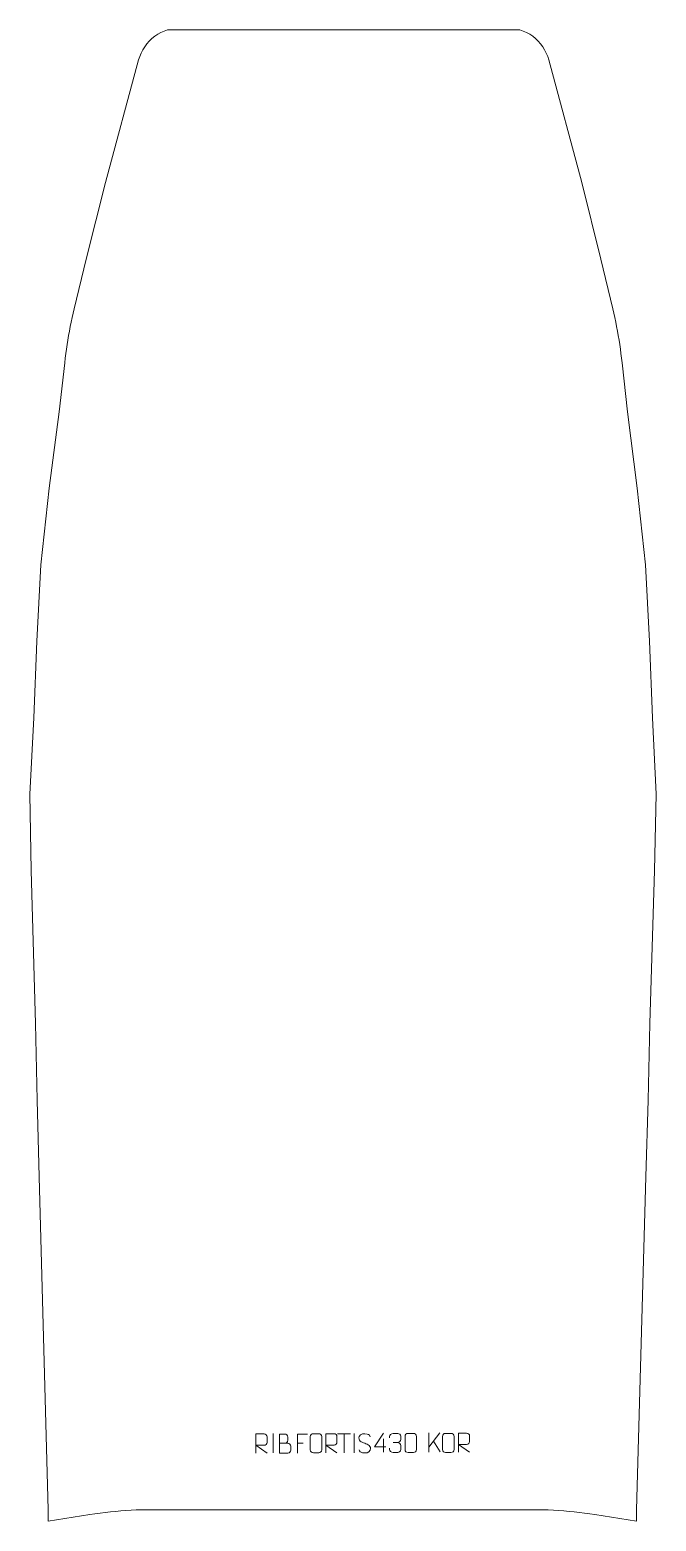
# Model space of a CAD drawing. Header units: millimetres. Extents: x -410 to 410, y -975 to 975.
import ezdxf

# ---------------------------------------------------------------- set-up
doc = ezdxf.new("R2010")
doc.units = ezdxf.units.MM
doc.header["$MEASUREMENT"] = 0
doc.layers.add('layer 1', color=7, linetype='Continuous')

msp = doc.modelspace()

# ---------------------------------------------------------------- linework, layer by layer
at = {"layer": 'layer 1', "color": 242, "lineweight": 9}
msp.add_open_spline([(-229.4201, 974.9996), (-229.4201, 974.9996), (231.374, 974.9996), (231.374, 974.9996), (231.374, 974.9996), (231.374, 974.9996), (235.841, 973.4179), (235.841, 973.4179), (235.841, 973.4179), (235.841, 973.4179), (240.1599, 971.467), (240.1599, 971.467), (240.1599, 971.467), (240.1599, 971.467), (244.3001, 969.16), (244.3001, 969.16), (244.3001, 969.16), (244.3001, 969.16), (248.2313, 966.5128), (248.2313, 966.5128), (248.2313, 966.5128), (248.2313, 966.5128), (251.9262, 963.5449), (251.9262, 963.5449), (251.9262, 963.5449), (251.9262, 963.5449), (255.358, 960.2763), (255.358, 960.2763), (255.358, 960.2763), (255.358, 960.2763), (258.5029, 956.7328), (258.5029, 956.7328), (258.5029, 956.7328), (258.5029, 956.7328), (261.3379, 952.9362), (261.3379, 952.9362), (261.3379, 952.9362), (261.3379, 952.9362), (263.8466, 948.9133), (263.8466, 948.9133), (263.8466, 948.9133), (263.8466, 948.9133), (266.0065, 944.6952), (266.0065, 944.6952), (266.0065, 944.6952), (266.0065, 944.6952), (267.8051, 940.3104), (267.8051, 940.3104), (267.8051, 940.3104), (267.8051, 940.3104), (269.228, 935.7898), (269.228, 935.7898), (269.228, 935.7898), (269.228, 935.7898), (312.453, 775.2227), (312.453, 775.2227), (312.453, 775.2227), (312.453, 775.2227), (337.3501, 675.3147), (337.3501, 675.3147), (337.3501, 675.3147), (337.3501, 675.3147), (352.9022, 610.3012), (352.9022, 610.3012), (352.9022, 610.3012), (352.9022, 610.3012), (354.2611, 604.4845), (354.2611, 604.4845), (354.2611, 604.4845), (354.2611, 604.4845), (355.5589, 598.6526), (355.5589, 598.6526), (355.5589, 598.6526), (355.5589, 598.6526), (356.7953, 592.8086), (356.7953, 592.8086), (356.7953, 592.8086), (356.7953, 592.8086), (357.9711, 586.9508), (357.9711, 586.9508), (357.9711, 586.9508), (357.9711, 586.9508), (359.0855, 581.0821), (359.0855, 581.0821), (359.0855, 581.0821), (359.0855, 581.0821), (360.1375, 575.2013), (360.1375, 575.2013), (360.1375, 575.2013), (360.1375, 575.2013), (361.1281, 569.3084), (361.1281, 569.3084), (361.1281, 569.3084), (361.1281, 569.3084), (362.0564, 563.4077), (362.0564, 563.4077), (362.0564, 563.4077), (362.0564, 563.4077), (362.9236, 557.4949), (362.9236, 557.4949), (362.9236, 557.4949), (362.9236, 557.4949), (363.7264, 551.5761), (363.7264, 551.5761), (363.7264, 551.5761), (363.7264, 551.5761), (364.4686, 545.6464), (364.4686, 545.6464), (364.4686, 545.6464), (364.4686, 545.6464), (365.1493, 539.7107), (365.1493, 539.7107), (365.1493, 539.7107), (365.1493, 539.7107), (372.1674, 475.4618), (372.1674, 475.4618), (372.1674, 475.4618), (372.1674, 475.4618), (385.0831, 375.5158), (385.0831, 375.5158), (385.0831, 375.5158), (385.0831, 375.5158), (396.0021, 275.5576), (396.0021, 275.5576), (396.0021, 275.5576), (396.0021, 275.5576), (400.9256, 175.5861), (400.9256, 175.5861), (400.9256, 175.5861), (400.9256, 175.5861), (404.8508, 75.602), (404.8508, 75.602), (404.8508, 75.602), (404.8508, 75.602), (409.776, -24.3943), (409.776, -24.3943), (409.776, -24.3943), (409.776, -24.3943), (407.7057, -124.4039), (407.7057, -124.4039), (407.7057, -124.4039), (407.7057, -124.4039), (401.5639, -324.4621), (401.5639, -324.4621), (401.5639, -324.4621), (401.5639, -324.4621), (399.4923, -424.5085), (399.4923, -424.5085), (399.4923, -424.5085), (399.4923, -424.5085), (396.4206, -524.5705), (396.4206, -524.5705), (396.4206, -524.5705), (396.4206, -524.5705), (384.1047, -959.982), (384.1047, -959.982), (384.1047, -959.982), (384.1047, -959.982), (384.0925, -974.9996), (384.0925, -974.9996), (384.0925, -974.9996), (384.0925, -974.9996), (329.5089, -966.3708), (329.5089, -966.3708), (329.5089, -966.3708), (329.5089, -966.3708), (322.7808, -965.3525), (322.7808, -965.3525), (322.7808, -965.3525), (322.7808, -965.3525), (316.0405, -964.4212), (316.0405, -964.4212), (316.0405, -964.4212), (316.0405, -964.4212), (309.2882, -963.5785), (309.2882, -963.5785), (309.2882, -963.5785), (309.2882, -963.5785), (302.525, -962.8243), (302.525, -962.8243), (302.525, -962.8243), (302.525, -962.8243), (295.7527, -962.1587), (295.7527, -962.1587), (295.7527, -962.1587), (295.7527, -962.1587), (288.9727, -961.5819), (288.9727, -961.5819), (288.9727, -961.5819), (288.9727, -961.5819), (282.1848, -961.0933), (282.1848, -961.0933), (282.1848, -961.0933), (282.1848, -961.0933), (275.3927, -960.693), (275.3927, -960.693), (275.3927, -960.693), (275.3927, -960.693), (268.5944, -960.3818), (268.5944, -960.3818), (268.5944, -960.3818), (268.5944, -960.3818), (261.7932, -960.1602), (261.7932, -960.1602), (261.7932, -960.1602), (261.7932, -960.1602), (254.9902, -960.0261), (254.9902, -960.0261), (254.9902, -960.0261), (254.9902, -960.0261), (248.1842, -959.982), (248.1842, -959.982), (248.1842, -959.982), (248.1842, -959.982), (-250.0152, -959.982), (-250.0152, -959.982), (-250.0152, -959.982), (-250.0152, -959.982), (-256.8195, -960.0261), (-256.8195, -960.0261), (-256.8195, -960.0261), (-256.8195, -960.0261), (-263.6237, -960.1602), (-263.6237, -960.1602), (-263.6237, -960.1602), (-263.6237, -960.1602), (-270.425, -960.3818), (-270.425, -960.3818), (-270.425, -960.3818), (-270.425, -960.3818), (-277.2237, -960.693), (-277.2237, -960.693), (-277.2237, -960.693), (-277.2237, -960.693), (-284.0189, -961.0933), (-284.0189, -961.0933), (-284.0189, -961.0933), (-284.0189, -961.0933), (-290.8063, -961.5819), (-290.8063, -961.5819), (-290.8063, -961.5819), (-290.8063, -961.5819), (-297.5881, -962.1587), (-297.5881, -962.1587), (-297.5881, -962.1587), (-297.5881, -962.1587), (-304.3616, -962.8243), (-304.3616, -962.8243), (-304.3616, -962.8243), (-304.3616, -962.8243), (-311.1248, -963.5785), (-311.1248, -963.5785), (-311.1248, -963.5785), (-311.1248, -963.5785), (-317.8789, -964.4212), (-317.8789, -964.4212), (-317.8789, -964.4212), (-317.8789, -964.4212), (-324.6226, -965.3525), (-324.6226, -965.3525), (-324.6226, -965.3525), (-324.6226, -965.3525), (-331.352, -966.3708), (-331.352, -966.3708), (-331.352, -966.3708), (-331.352, -966.3708), (-385.9538, -974.9996), (-385.9538, -974.9996), (-385.9538, -974.9996), (-385.9538, -974.9996), (-385.9357, -959.982), (-385.9357, -959.982), (-385.9357, -959.982), (-385.9357, -959.982), (-397.3995, -524.5705), (-397.3995, -524.5705), (-397.3995, -524.5705), (-397.3995, -524.5705), (-400.2756, -424.5085), (-400.2756, -424.5085), (-400.2756, -424.5085), (-400.2756, -424.5085), (-402.1521, -324.4621), (-402.1521, -324.4621), (-402.1521, -324.4621), (-402.1521, -324.4621), (-407.9013, -124.4039), (-407.9013, -124.4039), (-407.9013, -124.4039), (-407.9013, -124.4039), (-409.776, -24.3943), (-409.776, -24.3943), (-409.776, -24.3943), (-409.776, -24.3943), (-404.6556, 75.602), (-404.6556, 75.602), (-404.6556, 75.602), (-404.6556, 75.602), (-400.5353, 175.5861), (-400.5353, 175.5861), (-400.5353, 175.5861), (-400.5353, 175.5861), (-395.4148, 275.5576), (-395.4148, 275.5576), (-395.4148, 275.5576), (-395.4148, 275.5576), (-384.302, 375.5158), (-384.302, 375.5158), (-384.302, 375.5158), (-384.302, 375.5158), (-371.1894, 475.4618), (-371.1894, 475.4618), (-371.1894, 475.4618), (-371.1894, 475.4618), (-364.0475, 539.7107), (-364.0475, 539.7107), (-364.0475, 539.7107), (-364.0475, 539.7107), (-363.3542, 545.6464), (-363.3542, 545.6464), (-363.3542, 545.6464), (-363.3542, 545.6464), (-362.6017, 551.5761), (-362.6017, 551.5761), (-362.6017, 551.5761), (-362.6017, 551.5761), (-361.785, 557.4949), (-361.785, 557.4949), (-361.785, 557.4949), (-361.785, 557.4949), (-360.907, 563.4077), (-360.907, 563.4077), (-360.907, 563.4077), (-360.907, 563.4077), (-359.9666, 569.3084), (-359.9666, 569.3084), (-359.9666, 569.3084), (-359.9666, 569.3084), (-358.9652, 575.2013), (-358.9652, 575.2013), (-358.9652, 575.2013), (-358.9652, 575.2013), (-357.901, 581.0821), (-357.901, 581.0821), (-357.901, 581.0821), (-357.901, 581.0821), (-356.7758, 586.9508), (-356.7758, 586.9508), (-356.7758, 586.9508), (-356.7758, 586.9508), (-355.5896, 592.8086), (-355.5896, 592.8086), (-355.5896, 592.8086), (-355.5896, 592.8086), (-354.3407, 598.6526), (-354.3407, 598.6526), (-354.3407, 598.6526), (-354.3407, 598.6526), (-353.0307, 604.4845), (-353.0307, 604.4845), (-353.0307, 604.4845), (-353.0307, 604.4845), (-351.6597, 610.3012), (-351.6597, 610.3012), (-351.6597, 610.3012), (-351.6597, 610.3012), (-335.9826, 675.3147), (-335.9826, 675.3147), (-335.9826, 675.3147), (-335.9826, 675.3147), (-310.8885, 775.2227), (-310.8885, 775.2227), (-310.8885, 775.2227), (-310.8885, 775.2227), (-267.3502, 935.7898), (-267.3502, 935.7898), (-267.3502, 935.7898), (-267.3502, 935.7898), (-265.9182, 940.3104), (-265.9182, 940.3104), (-265.9182, 940.3104), (-265.9182, 940.3104), (-264.111, 944.6952), (-264.111, 944.6952), (-264.111, 944.6952), (-264.111, 944.6952), (-261.9429, 948.9133), (-261.9429, 948.9133), (-261.9429, 948.9133), (-261.9429, 948.9133), (-259.4268, 952.9362), (-259.4268, 952.9362), (-259.4268, 952.9362), (-259.4268, 952.9362), (-256.5845, 956.7328), (-256.5845, 956.7328), (-256.5845, 956.7328), (-256.5845, 956.7328), (-253.4318, 960.2763), (-253.4318, 960.2763), (-253.4318, 960.2763), (-253.4318, 960.2763), (-249.9935, 963.5449), (-249.9935, 963.5449), (-249.9935, 963.5449), (-249.9935, 963.5449), (-246.293, 966.5128), (-246.293, 966.5128), (-246.293, 966.5128), (-246.293, 966.5128), (-242.357, 969.16), (-242.357, 969.16), (-242.357, 969.16), (-242.357, 969.16), (-238.2138, 971.467), (-238.2138, 971.467), (-238.2138, 971.467), (-238.2138, 971.467), (-233.8901, 973.4179), (-233.8901, 973.4179), (-233.8901, 973.4179), (-233.8901, 973.4179), (-229.4201, 974.9996), (-229.4201, 974.9996)], degree=3, knots=[0, 0, 0, 0, 0.009345794, 0.009345794, 0.009345794, 0.009345794, 0.018691589, 0.018691589, 0.018691589, 0.018691589, 0.028037383, 0.028037383, 0.028037383, 0.028037383, 0.037383178, 0.037383178, 0.037383178, 0.037383178, 0.046728972, 0.046728972, 0.046728972, 0.046728972, 0.056074766, 0.056074766, 0.056074766, 0.056074766, 0.065420561, 0.065420561, 0.065420561, 0.065420561, 0.074766355, 0.074766355, 0.074766355, 0.074766355, 0.08411215, 0.08411215, 0.08411215, 0.08411215, 0.093457944, 0.093457944, 0.093457944, 0.093457944, 0.102803738, 0.102803738, 0.102803738, 0.102803738, 0.112149533, 0.112149533, 0.112149533, 0.112149533, 0.121495327, 0.121495327, 0.121495327, 0.121495327, 0.130841121, 0.130841121, 0.130841121, 0.130841121, 0.140186916, 0.140186916, 0.140186916, 0.140186916, 0.14953271, 0.14953271, 0.14953271, 0.14953271, 0.158878505, 0.158878505, 0.158878505, 0.158878505, 0.168224299, 0.168224299, 0.168224299, 0.168224299, 0.177570093, 0.177570093, 0.177570093, 0.177570093, 0.186915888, 0.186915888, 0.186915888, 0.186915888, 0.196261682, 0.196261682, 0.196261682, 0.196261682, 0.205607477, 0.205607477, 0.205607477, 0.205607477, 0.214953271, 0.214953271, 0.214953271, 0.214953271, 0.224299065, 0.224299065, 0.224299065, 0.224299065, 0.23364486, 0.23364486, 0.23364486, 0.23364486, 0.242990654, 0.242990654, 0.242990654, 0.242990654, 0.252336449, 0.252336449, 0.252336449, 0.252336449, 0.261682243, 0.261682243, 0.261682243, 0.261682243, 0.271028037, 0.271028037, 0.271028037, 0.271028037, 0.280373832, 0.280373832, 0.280373832, 0.280373832, 0.289719626, 0.289719626, 0.289719626, 0.289719626, 0.299065421, 0.299065421, 0.299065421, 0.299065421, 0.308411215, 0.308411215, 0.308411215, 0.308411215, 0.317757009, 0.317757009, 0.317757009, 0.317757009, 0.327102804, 0.327102804, 0.327102804, 0.327102804, 0.336448598, 0.336448598, 0.336448598, 0.336448598, 0.345794393, 0.345794393, 0.345794393, 0.345794393, 0.355140187, 0.355140187, 0.355140187, 0.355140187, 0.364485981, 0.364485981, 0.364485981, 0.364485981, 0.373831776, 0.373831776, 0.373831776, 0.373831776, 0.38317757, 0.38317757, 0.38317757, 0.38317757, 0.392523364, 0.392523364, 0.392523364, 0.392523364, 0.401869159, 0.401869159, 0.401869159, 0.401869159, 0.411214953, 0.411214953, 0.411214953, 0.411214953, 0.420560748, 0.420560748, 0.420560748, 0.420560748, 0.429906542, 0.429906542, 0.429906542, 0.429906542, 0.439252336, 0.439252336, 0.439252336, 0.439252336, 0.448598131, 0.448598131, 0.448598131, 0.448598131, 0.457943925, 0.457943925, 0.457943925, 0.457943925, 0.46728972, 0.46728972, 0.46728972, 0.46728972, 0.476635514, 0.476635514, 0.476635514, 0.476635514, 0.485981308, 0.485981308, 0.485981308, 0.485981308, 0.495327103, 0.495327103, 0.495327103, 0.495327103, 0.504672897, 0.504672897, 0.504672897, 0.504672897, 0.514018692, 0.514018692, 0.514018692, 0.514018692, 0.523364486, 0.523364486, 0.523364486, 0.523364486, 0.53271028, 0.53271028, 0.53271028, 0.53271028, 0.542056075, 0.542056075, 0.542056075, 0.542056075, 0.551401869, 0.551401869, 0.551401869, 0.551401869, 0.560747664, 0.560747664, 0.560747664, 0.560747664, 0.570093458, 0.570093458, 0.570093458, 0.570093458, 0.579439252, 0.579439252, 0.579439252, 0.579439252, 0.588785047, 0.588785047, 0.588785047, 0.588785047, 0.598130841, 0.598130841, 0.598130841, 0.598130841, 0.607476636, 0.607476636, 0.607476636, 0.607476636, 0.61682243, 0.61682243, 0.61682243, 0.61682243, 0.626168224, 0.626168224, 0.626168224, 0.626168224, 0.635514019, 0.635514019, 0.635514019, 0.635514019, 0.644859813, 0.644859813, 0.644859813, 0.644859813, 0.654205607, 0.654205607, 0.654205607, 0.654205607, 0.663551402, 0.663551402, 0.663551402, 0.663551402, 0.672897196, 0.672897196, 0.672897196, 0.672897196, 0.682242991, 0.682242991, 0.682242991, 0.682242991, 0.691588785, 0.691588785, 0.691588785, 0.691588785, 0.700934579, 0.700934579, 0.700934579, 0.700934579, 0.710280374, 0.710280374, 0.710280374, 0.710280374, 0.719626168, 0.719626168, 0.719626168, 0.719626168, 0.728971963, 0.728971963, 0.728971963, 0.728971963, 0.738317757, 0.738317757, 0.738317757, 0.738317757, 0.747663551, 0.747663551, 0.747663551, 0.747663551, 0.757009346, 0.757009346, 0.757009346, 0.757009346, 0.76635514, 0.76635514, 0.76635514, 0.76635514, 0.775700935, 0.775700935, 0.775700935, 0.775700935, 0.785046729, 0.785046729, 0.785046729, 0.785046729, 0.794392523, 0.794392523, 0.794392523, 0.794392523, 0.803738318, 0.803738318, 0.803738318, 0.803738318, 0.813084112, 0.813084112, 0.813084112, 0.813084112, 0.822429907, 0.822429907, 0.822429907, 0.822429907, 0.831775701, 0.831775701, 0.831775701, 0.831775701, 0.841121495, 0.841121495, 0.841121495, 0.841121495, 0.85046729, 0.85046729, 0.85046729, 0.85046729, 0.859813084, 0.859813084, 0.859813084, 0.859813084, 0.869158879, 0.869158879, 0.869158879, 0.869158879, 0.878504673, 0.878504673, 0.878504673, 0.878504673, 0.887850467, 0.887850467, 0.887850467, 0.887850467, 0.897196262, 0.897196262, 0.897196262, 0.897196262, 0.906542056, 0.906542056, 0.906542056, 0.906542056, 0.91588785, 0.91588785, 0.91588785, 0.91588785, 0.925233645, 0.925233645, 0.925233645, 0.925233645, 0.934579439, 0.934579439, 0.934579439, 0.934579439, 0.943925234, 0.943925234, 0.943925234, 0.943925234, 0.953271028, 0.953271028, 0.953271028, 0.953271028, 0.962616822, 0.962616822, 0.962616822, 0.962616822, 0.971962617, 0.971962617, 0.971962617, 0.971962617, 0.981308411, 0.981308411, 0.981308411, 0.981308411, 1, 1, 1, 1], dxfattribs=at)
at = {"layer": 'layer 1', "color": 250, "lineweight": 9}
for points, knots in [([(-114.0783, -885.9192), (-114.0783, -885.9192), (-114.0783, -860.9657), (-114.0783, -860.9657), (-114.0783, -860.9657), (-110.4835, -860.9657), (-106.888, -860.9657), (-103.2928, -860.9657), (-103.2928, -860.9657), (-100.9675, -861.0034), (-99.4102, -862.4934), (-99.4143, -864.8598), (-99.4143, -864.8598), (-99.4147, -866.8953), (-99.4147, -869.9547), (-99.4143, -871.9907), (-99.4143, -871.9907), (-99.4208, -873.8662), (-101.2331, -875.808), (-103.2426, -875.8271), (-103.2426, -875.8271), (-103.2426, -875.8271), (-114.0783, -875.8271), (-114.0783, -875.8271), (-114.0783, -875.8271), (-114.0783, -875.8271), (-99.4236, -885.9192), (-99.4236, -885.9192)], [0, 0, 0, 0, 0.125, 0.125, 0.125, 0.125, 0.25, 0.25, 0.25, 0.25, 0.375, 0.375, 0.375, 0.375, 0.5, 0.5, 0.5, 0.5, 0.625, 0.625, 0.625, 0.625, 0.75, 0.75, 0.75, 0.75, 1, 1, 1, 1]), ([(-83.0755, -873.0913), (-79.4369, -873.0909), (-75.8498, -873.0909), (-72.2104, -873.0913), (-72.2104, -873.0913), (-70.235, -873.1086), (-68.3114, -874.8447), (-68.3114, -876.8943), (-68.3114, -876.8943), (-68.3118, -878.0229), (-68.3118, -881.0723), (-68.3114, -882.2012), (-68.3114, -882.2012), (-68.2938, -884.0591), (-69.8359, -886.073), (-72.1574, -886.0561), (-72.1574, -886.0561), (-75.7972, -886.0557), (-79.4366, -886.0557), (-83.0755, -886.0561), (-83.0755, -886.0561), (-83.0755, -877.7378), (-83.0755, -869.42), (-83.0755, -861.1025), (-83.0755, -861.1025), (-80.7018, -861.1025), (-78.3277, -861.1025), (-75.9535, -861.1025), (-75.9535, -861.1025), (-74.2727, -861.0849), (-72.1759, -862.9954), (-72.1582, -864.9578), (-72.1582, -864.9578), (-72.1586, -867.0239), (-72.1586, -867.1699), (-72.1582, -869.2364), (-72.1582, -869.2364), (-72.1409, -871.3025), (-73.9954, -873.1086), (-76.0054, -873.0913)], [0, 0, 0, 0, 0.090909091, 0.090909091, 0.090909091, 0.090909091, 0.181818182, 0.181818182, 0.181818182, 0.181818182, 0.272727273, 0.272727273, 0.272727273, 0.272727273, 0.363636364, 0.363636364, 0.363636364, 0.363636364, 0.454545455, 0.454545455, 0.454545455, 0.454545455, 0.545454545, 0.545454545, 0.545454545, 0.545454545, 0.636363636, 0.636363636, 0.636363636, 0.636363636, 0.727272727, 0.727272727, 0.727272727, 0.727272727, 0.818181818, 0.818181818, 0.818181818, 0.818181818, 1, 1, 1, 1]), ([(-46.5045, -861.2116), (-46.5045, -861.2116), (-59.3785, -861.2116), (-59.3785, -861.2116), (-59.3785, -861.2116), (-59.3785, -861.2116), (-59.3785, -886.1652), (-59.3785, -886.1652)], [0, 0, 0, 0, 0.333333333, 0.333333333, 0.333333333, 0.333333333, 1, 1, 1, 1]), ([(-38.7911, -860.592), (-36.425, -860.592), (-34.0585, -860.592), (-31.692, -860.592), (-31.692, -860.592), (-29.7115, -860.5564), (-27.6855, -862.0507), (-27.6584, -864.4928), (-27.6584, -864.4928), (-27.6588, -870.2502), (-27.6588, -876.008), (-27.6584, -881.7662), (-27.6584, -881.7662), (-27.8005, -884.0938), (-29.5069, -885.5761), (-31.692, -885.5869), (-31.692, -885.5869), (-34.0644, -885.5865), (-36.4368, -885.5865), (-38.8088, -885.5869), (-38.8088, -885.5869), (-40.7673, -885.6925), (-42.7737, -883.8046), (-42.7623, -881.7836), (-42.7623, -881.7836), (-42.7619, -876.003), (-42.7619, -870.2227), (-42.7623, -864.4429), (-42.7623, -864.4429), (-42.758, -862.3009), (-40.9809, -860.5784), (-38.7911, -860.592)], [0, 0, 0, 0, 0.111111111, 0.111111111, 0.111111111, 0.111111111, 0.222222222, 0.222222222, 0.222222222, 0.222222222, 0.333333333, 0.333333333, 0.333333333, 0.333333333, 0.444444444, 0.444444444, 0.444444444, 0.444444444, 0.555555556, 0.555555556, 0.555555556, 0.555555556, 0.666666667, 0.666666667, 0.666666667, 0.666666667, 0.777777778, 0.777777778, 0.777777778, 0.777777778, 1, 1, 1, 1]), ([(-22.5424, -885.568), (-22.5424, -885.568), (-22.5424, -860.6145), (-22.5424, -860.6145), (-22.5424, -860.6145), (-18.9476, -860.6145), (-15.3521, -860.6145), (-11.7569, -860.6145), (-11.7569, -860.6145), (-9.4316, -860.6522), (-7.8743, -862.1422), (-7.8784, -864.5086), (-7.8784, -864.5086), (-7.8788, -866.5441), (-7.8788, -869.6035), (-7.8784, -871.6395), (-7.8784, -871.6395), (-7.8849, -873.515), (-9.6972, -875.4568), (-11.7067, -875.4759), (-11.7067, -875.4759), (-11.7067, -875.4759), (-22.5424, -875.4759), (-22.5424, -875.4759), (-22.5424, -875.4759), (-22.5424, -875.4759), (-7.8877, -885.568), (-7.8877, -885.568)], [0, 0, 0, 0, 0.125, 0.125, 0.125, 0.125, 0.25, 0.25, 0.25, 0.25, 0.375, 0.375, 0.375, 0.375, 0.5, 0.5, 0.5, 0.5, 0.625, 0.625, 0.625, 0.625, 0.75, 0.75, 0.75, 0.75, 1, 1, 1, 1]), ([(28.4576, -873.0913), (24.2093, -871.6209), (19.3012, -869.8251), (21.3063, -864.3048), (21.3063, -864.3048), (22.8098, -860.1649), (28.0234, -860.5534), (31.627, -861.1545), (31.627, -861.1545), (34.4876, -861.6317), (35.3523, -862.8449), (35.6629, -864.929)], [0, 0, 0, 0, 0.25, 0.25, 0.25, 0.25, 0.5, 0.5, 0.5, 0.5, 1, 1, 1, 1]), ([(28.4576, -873.0914), (32.4762, -874.7381), (37.5057, -876.6264), (35.6717, -881.9867), (35.6717, -881.9867), (34.2119, -886.2531), (29.3011, -885.9964), (25.575, -885.4417), (25.575, -885.4417), (22.825, -885.0319), (21.6041, -883.8184), (21.2261, -881.7062)], [0, 0, 0, 0, 0.25, 0.25, 0.25, 0.25, 0.5, 0.5, 0.5, 0.5, 1, 1, 1, 1]), ([(55.9808, -877.9994), (55.9808, -877.9994), (41.1591, -877.9994), (41.1591, -877.9994), (41.1591, -877.9994), (41.1591, -877.9994), (53.0367, -859.9289), (53.0367, -859.9289)], [0, 0, 0, 0, 0.333333333, 0.333333333, 0.333333333, 0.333333333, 1, 1, 1, 1]), ([(60.7753, -865.9647), (60.7753, -865.9647), (60.7753, -864.1075), (60.7753, -864.1075), (60.7753, -864.1075), (60.761, -862.3656), (63.4255, -860.2475), (65.4846, -860.2702), (65.4846, -860.2702), (67.5487, -860.2702), (69.6127, -860.2702), (71.6764, -860.2702), (71.6764, -860.2702), (73.8709, -860.2614), (75.4692, -862.1082), (75.5136, -864.0203), (75.5136, -864.0203), (75.5132, -865.4554), (75.5132, -866.8905), (75.5136, -868.326), (75.5136, -868.326), (75.465, -869.9795), (73.8624, -872.2095), (71.6641, -872.1995), (71.6641, -872.1995), (73.8678, -872.2107), (75.4758, -874.0139), (75.5298, -876.0734), (75.5298, -876.0734), (75.5294, -877.8581), (75.5294, -879.6428), (75.5298, -881.4279), (75.5298, -881.4279), (75.5399, -883.4893), (73.485, -885.2524), (71.6641, -885.2443), (71.6641, -885.2443), (69.5988, -885.244), (67.5336, -885.244), (65.468, -885.2443), (65.468, -885.2443), (63.2994, -885.2328), (60.7684, -882.8326), (60.7498, -881.3708), (60.7498, -881.3708), (60.7498, -881.3708), (60.7498, -879.4622), (60.7498, -879.4622)], [0, 0, 0, 0, 0.076923077, 0.076923077, 0.076923077, 0.076923077, 0.153846154, 0.153846154, 0.153846154, 0.153846154, 0.230769231, 0.230769231, 0.230769231, 0.230769231, 0.307692308, 0.307692308, 0.307692308, 0.307692308, 0.384615385, 0.384615385, 0.384615385, 0.384615385, 0.461538462, 0.461538462, 0.461538462, 0.461538462, 0.538461538, 0.538461538, 0.538461538, 0.538461538, 0.615384615, 0.615384615, 0.615384615, 0.615384615, 0.692307692, 0.692307692, 0.692307692, 0.692307692, 0.769230769, 0.769230769, 0.769230769, 0.769230769, 0.846153846, 0.846153846, 0.846153846, 0.846153846, 1, 1, 1, 1]), ([(85.1108, -860.236), (87.4769, -860.236), (89.8434, -860.236), (92.2099, -860.236), (92.2099, -860.236), (94.1904, -860.2004), (96.2164, -861.6947), (96.2435, -864.1368), (96.2435, -864.1368), (96.2431, -869.8942), (96.2431, -875.652), (96.2435, -881.4102), (96.2435, -881.4102), (96.1014, -883.7378), (94.395, -885.2201), (92.2099, -885.2309), (92.2099, -885.2309), (89.8375, -885.2305), (87.4651, -885.2305), (85.0931, -885.2309), (85.0931, -885.2309), (83.1346, -885.3365), (81.1282, -883.4486), (81.1396, -881.4276), (81.1396, -881.4276), (81.14, -875.647), (81.14, -869.8667), (81.1396, -864.0869), (81.1396, -864.0869), (81.1439, -861.9449), (82.921, -860.2224), (85.1108, -860.236)], [0, 0, 0, 0, 0.111111111, 0.111111111, 0.111111111, 0.111111111, 0.222222222, 0.222222222, 0.222222222, 0.222222222, 0.333333333, 0.333333333, 0.333333333, 0.333333333, 0.444444444, 0.444444444, 0.444444444, 0.444444444, 0.555555556, 0.555555556, 0.555555556, 0.555555556, 0.666666667, 0.666666667, 0.666666667, 0.666666667, 0.777777778, 0.777777778, 0.777777778, 0.777777778, 1, 1, 1, 1]), ([(134.1108, -860.236), (136.4769, -860.236), (138.8434, -860.236), (141.2099, -860.236), (141.2099, -860.236), (143.1904, -860.2004), (145.2164, -861.6947), (145.2435, -864.1368), (145.2435, -864.1368), (145.2431, -869.8942), (145.2431, -875.652), (145.2435, -881.4102), (145.2435, -881.4102), (145.1014, -883.7378), (143.395, -885.2201), (141.2099, -885.2309), (141.2099, -885.2309), (138.8375, -885.2305), (136.4651, -885.2305), (134.0931, -885.2309), (134.0931, -885.2309), (132.1346, -885.3365), (130.1282, -883.4486), (130.1396, -881.4276), (130.1396, -881.4276), (130.14, -875.647), (130.14, -869.8667), (130.1396, -864.0869), (130.1396, -864.0869), (130.1439, -861.9449), (131.921, -860.2224), (134.1108, -860.236)], [0, 0, 0, 0, 0.111111111, 0.111111111, 0.111111111, 0.111111111, 0.222222222, 0.222222222, 0.222222222, 0.222222222, 0.333333333, 0.333333333, 0.333333333, 0.333333333, 0.444444444, 0.444444444, 0.444444444, 0.444444444, 0.555555556, 0.555555556, 0.555555556, 0.555555556, 0.666666667, 0.666666667, 0.666666667, 0.666666667, 0.777777778, 0.777777778, 0.777777778, 0.777777778, 1, 1, 1, 1]), ([(150.9217, -884.9192), (150.9217, -884.9192), (150.9217, -859.9657), (150.9217, -859.9657), (150.9217, -859.9657), (154.5165, -859.9657), (158.112, -859.9657), (161.7072, -859.9657), (161.7072, -859.9657), (164.0325, -860.0034), (165.5898, -861.4934), (165.5857, -863.8598), (165.5857, -863.8598), (165.5853, -865.8953), (165.5853, -868.9547), (165.5857, -870.9907), (165.5857, -870.9907), (165.5792, -872.8662), (163.7669, -874.808), (161.7574, -874.8271), (161.7574, -874.8271), (161.7574, -874.8271), (150.9217, -874.8271), (150.9217, -874.8271), (150.9217, -874.8271), (150.9217, -874.8271), (165.5764, -884.9192), (165.5764, -884.9192)], [0, 0, 0, 0, 0.125, 0.125, 0.125, 0.125, 0.25, 0.25, 0.25, 0.25, 0.375, 0.375, 0.375, 0.375, 0.5, 0.5, 0.5, 0.5, 0.625, 0.625, 0.625, 0.625, 0.75, 0.75, 0.75, 0.75, 1, 1, 1, 1])]:
    msp.add_open_spline(points, degree=3, knots=knots, dxfattribs=at)
for points in [[(-91.4143, -860.5036), (-91.4143, -860.5036), (-91.4143, -885.4777), (-91.4143, -885.4777)], [(-59.3785, -873.0913), (-59.3785, -873.0913), (-52.2104, -873.0913), (-52.2104, -873.0913)], [(-7.036, -860.638), (-7.036, -860.638), (9.9512, -860.638), (9.9512, -860.638)], [(1.4578, -885.568), (1.4578, -885.568), (1.4578, -860.6145), (1.4578, -860.6145)], [(14.5857, -860.5036), (14.5857, -860.5036), (14.5857, -885.4777), (14.5857, -885.4777)], [(53.0367, -867.2383), (53.0367, -867.2383), (53.0367, -884.903), (53.0367, -884.903)], [(65.485, -872.2099), (65.485, -872.2099), (71.6814, -872.2099), (71.6814, -872.2099)], [(112.3522, -859.6657), (112.3522, -859.6657), (112.3522, -884.6193), (112.3522, -884.6193)], [(126.7284, -859.6657), (126.7284, -859.6657), (112.3522, -878.3054), (112.3522, -878.3054)], [(127.0537, -884.5235), (127.0537, -884.5235), (118.5832, -870.2099), (118.5832, -870.2099)]]:
    msp.add_open_spline(points, degree=3, dxfattribs=at)

doc.saveas('drawing.dxf')
